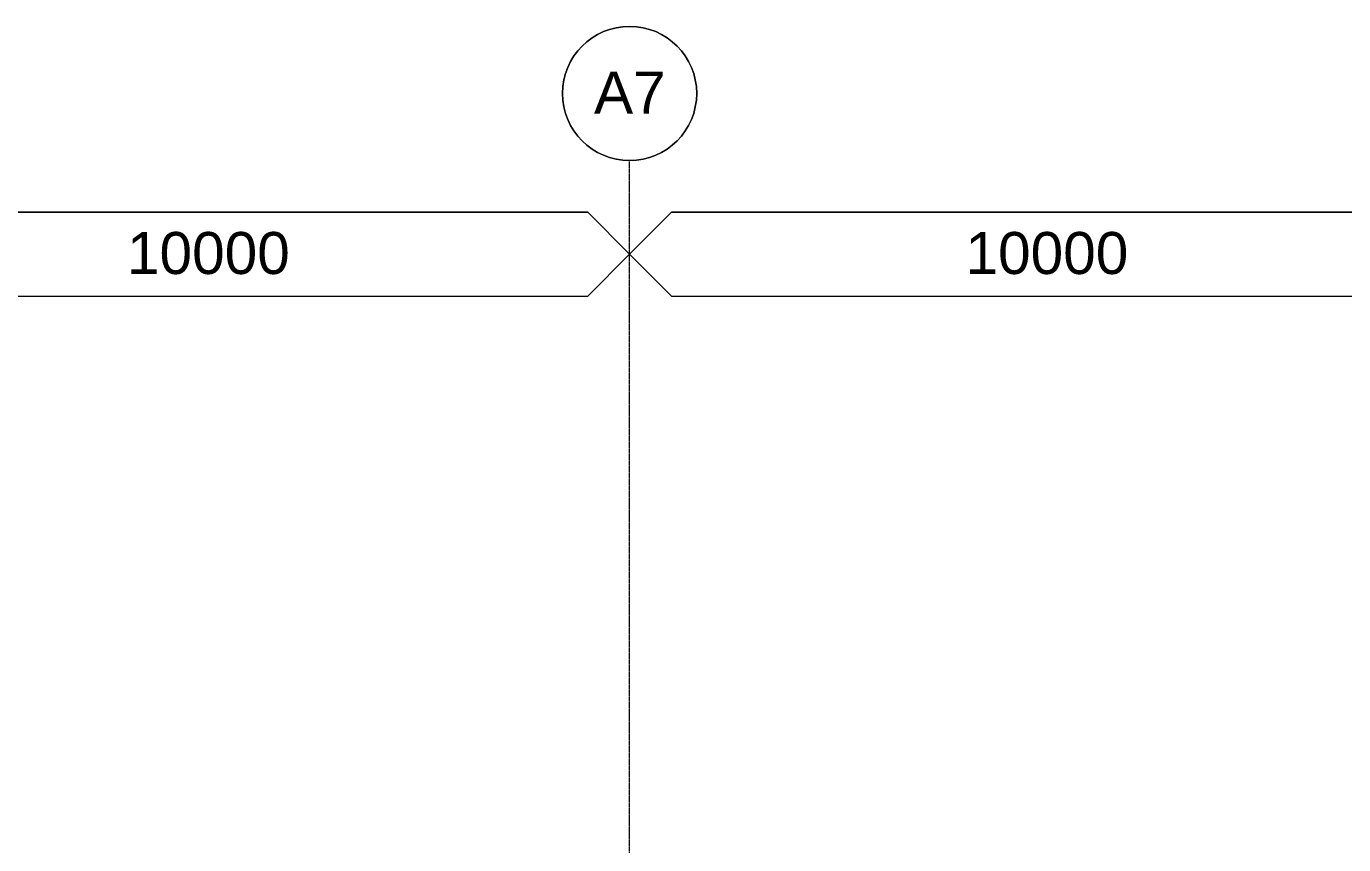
# Model space of a CAD drawing. Header units: millimetres. Extents: x 902415 to 1199587, y -3757 to 35605.
# Drawn here: x 956057 to 971767, y 17986 to 27743 of the extents above; entities that cross this region are included whole.
import ezdxf

# ---------------------------------------------------------------- set-up
doc = ezdxf.new("R2010")
doc.units = ezdxf.units.MM
doc.linetypes.add('Grid Line', pattern=[21, 12, -3, 3, -3])
for name, color, linetype, lineweight in [('A-ANNO-NOTE', 131, 'Continuous', 5), ('A-DETL-GENF', 92, 'Continuous', 5), ('S-GRID', 1, 'Continuous', 5), ('S-GRID-IDEN', 1, 'Continuous', 5)]:
    doc.layers.add(name, color=color, linetype=linetype, lineweight=lineweight)
doc.styles.add('Arial', font='arial.ttf', dxfattribs={"height": 500})

# ---------------------------------------------------------------- blocks, each defined once
blk = doc.blocks.new('Dimension - Grids _2D_ - 1-200-1063965-North - Grids A')
at = {"layer": 'A-DETL-GENF'}
for p, q in [((913751, 25527), (913251, 25027)), ((913251, 25027), (913751, 25527)), ((922751, 25527), (913751, 25527)), ((913751, 25527), (922751, 25527)), ((923251, 25027), (922751, 25527)), ((923251, 25027), (922751, 25527)), ((913251, 25027), (913751, 24527)), ((913251, 25027), (913751, 24527)), ((922751, 24527), (923251, 25027)), ((923251, 25027), (922751, 24527)), ((913751, 24527), (922751, 24527)), ((913751, 24527), (922751, 24527))]:
    blk.add_line(p, q, dxfattribs=at)
blk = doc.blocks.new('Grid - A1-203820-North - Grids A')
at = {"layer": 'S-GRID-IDEN'}
blk.add_circle((1014851, 26943), 800, dxfattribs=at)
for start, end in [(0, 180), (180, 360)]:
    blk.add_arc((1014851, 26943), 800, start, end, dxfattribs=at)

msp = doc.modelspace()

# ---------------------------------------------------------------- linework, layer by layer
at = {"layer": 'S-GRID', "linetype": 'Grid Line'}
msp.add_line((963251.1, 1045.5), (963251.1, 26143.2), dxfattribs=at)

# ---------------------------------------------------------------- block references
at = {"layer": 'A-DETL-GENF'}
for p in [(40000, 0), (50000, 0)]:
    msp.add_blockref('Dimension - Grids _2D_ - 1-200-1063965-North - Grids A', p, dxfattribs=at)
at = {"layer": 'S-GRID-IDEN'}
msp.add_blockref('Grid - A1-203820-North - Grids A', (-51600, 0), dxfattribs=at)

# ---------------------------------------------------------------- texts
at = {"layer": 'A-ANNO-NOTE', "char_height": 500, "width": 2324.894, "attachment_point": 1, "style": 'Arial'}
for insert in [(957256.6, 25290.5), (967256.6, 25290.5)]:
    msp.add_mtext('10000', dxfattribs=dict(at, insert=insert))
at = {"layer": 'S-GRID-IDEN', "insert": (962826.7, 27204), "char_height": 500, "width": 1026.16, "attachment_point": 1, "style": 'Arial'}
msp.add_mtext('A7', dxfattribs=at)

doc.saveas('drawing.dxf')
